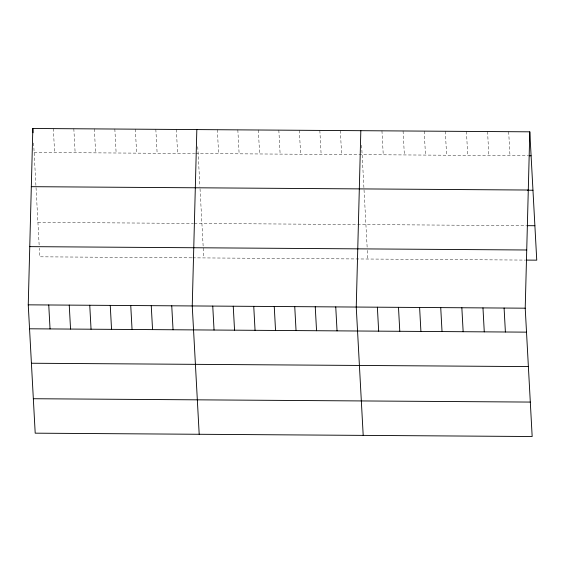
<?xml version="1.0" encoding="UTF-8"?>
<svg xmlns="http://www.w3.org/2000/svg" width="565" height="565" viewBox="0 0 565 565"><rect width="100%" height="100%" fill="white"/><g stroke="black" fill="none" stroke-linecap="round" stroke-linejoin="round"><path stroke-width="0.42" stroke-dasharray="2.83 2.12" d="M34.133 152.444L194.713 153.525M195.568 153.532L528.459 155.77M37.919 222.37L193.378 223.422M194.233 223.422L526.086 225.661M191.825 257.838L39.783 256.814L39.317 248.205M192.679 257.845L525.309 260.084M508.677 131.687L509.976 155.65M487.56 131.546L488.852 155.509M466.436 131.405L467.735 155.361M445.319 131.264L446.611 155.22M424.195 131.122L425.494 155.078M403.071 130.981L404.37 154.937M381.954 130.833L383.247 154.796M361.621 145.24L363.945 188.237M364.037 189.904L367.172 247.83M367.314 250.415L367.78 259.024M340.335 130.557L341.627 154.513M319.832 130.416L321.132 154.379M299.33 130.275L300.629 154.238M278.835 130.141L280.127 154.097M258.332 129.999L259.632 153.963M237.83 129.865L239.129 153.821M217.334 129.724L218.627 153.687M197.757 146.702L199.904 186.266M200.038 188.795L203.781 257.923M176.329 129.449L177.629 153.412M155.834 129.314L157.134 153.27M135.332 129.173L136.631 153.129M114.836 129.032L116.129 152.995M94.334 128.898L95.633 152.854M73.831 128.756L75.131 152.72M53.336 128.622L54.628 152.578M33.625 143.03L35.948 186.026M36.04 187.693L39.176 245.62"/><path stroke-width="0.85" d="M529.801 131.829L525.217 308.186L532.166 436.519L35.2 433.171L28.25 304.839L32.834 128.481L529.801 131.829L536.75 260.161L526.192 260.091M196.832 129.59L192.248 305.94L199.198 434.273M360.83 130.692L356.247 307.049L363.196 435.382M529.334 155.778L531.1 155.792M31.322 186.676L528.289 190.031M527.682 190.2L532.965 190.236M526.961 225.668L534.886 225.718M29.761 246.637L526.728 249.991M28.25 304.839L525.217 308.186M29.55 328.795L526.516 332.142M31.414 363.239L528.381 366.586M33.335 398.728L530.302 402.075M504.093 308.045L505.393 332.001M482.976 307.904L484.269 331.86M461.852 307.763L463.152 331.719M440.728 307.614L442.028 331.577M419.611 307.473L420.911 331.436M398.487 307.332L399.787 331.295M377.371 307.19L378.663 331.147M335.744 306.908L337.044 330.871M315.249 306.774L316.548 330.73M294.746 306.633L296.046 330.589M274.251 306.491L275.543 330.454M253.749 306.357L255.048 330.313M233.246 306.216L234.546 330.179M212.751 306.082L214.043 330.038M171.746 305.806L173.045 329.762M151.251 305.665L152.55 329.628M130.748 305.524L132.048 329.487M110.253 305.39L111.545 329.346M89.75 305.248L91.05 329.211M69.248 305.114L70.547 329.07M48.752 304.973L50.045 328.936M32.834 128.481L33.067 132.761"/></g></svg>
